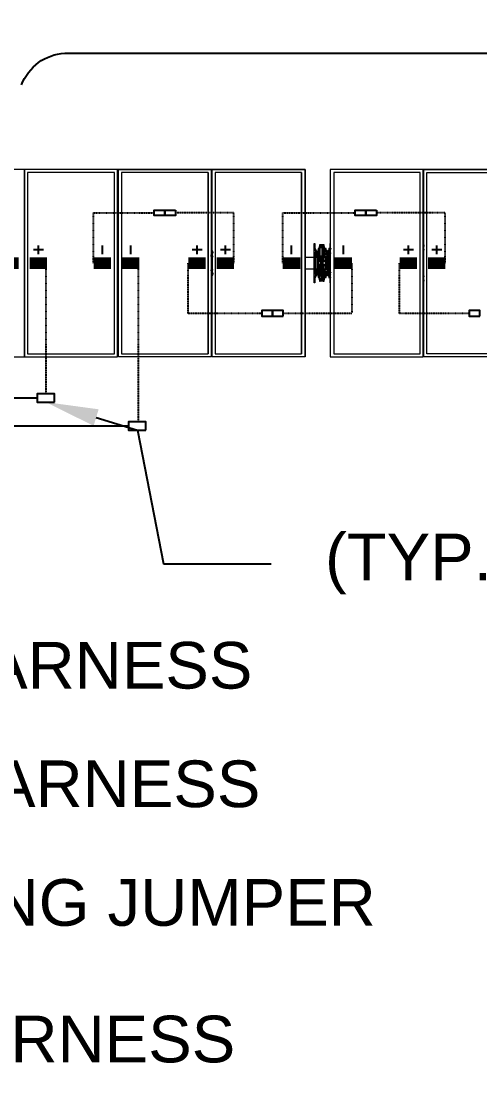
# Model space of a CAD drawing. Header units: feet. Extents: x -9903 to 12307, y -41 to 4121.
# Drawn here: x 5687.5 to 5883.8, y 2237.3 to 2693.3 of the extents above; entities that cross this region are included whole.
import ezdxf
from ezdxf import colors
from ezdxf.entities.mleader import LeaderData, LeaderLine
from ezdxf.lldxf.tags import DXFTag
from ezdxf.math import Vec2, Vec3

# ---------------------------------------------------------------- set-up
doc = ezdxf.new("R2010")
doc.units = ezdxf.units.FT
doc.header["$MEASUREMENT"] = 0
doc.linetypes.add('HIDDEN', pattern=[0.375, 0.25, -0.125])
for name, color, linetype in [('E-DC HARNESS-NEG', 170, 'DC HARNESS CABLE'), ('E-DC HARNESS-POS', 10, 'DC HARNESS CABLE'), ('E-HARN-COMP', 8, 'Continuous'), ('E-TRNK-CABL-NEG', 6, 'HIDDEN'), ('E-TRUNK-CABLE-POS', 6, 'HIDDEN'), ('G-ANNO-TEXT', 1, 'Continuous'), ('Polarity-Text', 7, 'Continuous')]:
    doc.layers.add(name, color=color, linetype=linetype)
doc.styles.add('NEI-A', font='arial.ttf')
doc.styles.get("Standard").update_dxf_attribs({"font": 'arial.ttf'})
tags = doc.linetypes.add('DC HARNESS CABLE', pattern='A,0.5,-0.2,["DH",Standard,S=0.1,R=0,X=-0.1,Y=-0.05],-0.2', length=0.9).pattern_tags.tags
tags[6] = DXFTag(74, 10)

# ---------------------------------------------------------------- blocks, each defined once
blk = doc.blocks.new('A$Ccdbb2b2c')
at = {"lineweight": 5}
for points in [[(4.1298, 0), (4.1298, 0.4133), (5.9848, 0.4133)], [(6.0398, 0.4133), (7.8947, 0.4133)], [(6.2464, 0), (6.2464, 0.4133)], [(6.2531, 0.0067), (6.2531, 0.4067)], [(5.7781, 0.2517), (5.7798, 0.2517)], [(5.7781, 0.25), (5.7798, 0.25)], [(5.7781, 0.2467), (5.7781, 0.2433)], [(5.7798, 0.2467), (5.7781, 0.235)], [(5.9898, 0.225), (5.9914, 0.225), (5.9898, 0.225), (5.9914, 0.225), (5.9898, 0.2283), (5.9881, 0.2283), (5.9848, 0.2383), (5.9848, 0.24), (5.9864, 0.2383), (5.9881, 0.235), (5.9898, 0.2317), (5.9898, 0.23), (5.9881, 0.2283), (5.9864, 0.2283), (5.9848, 0.2283), (5.9848, 0.2267), (5.9864, 0.225), (5.9898, 0.225), (5.9898, 0.2267), (5.9881, 0.2283), (5.9848, 0.2383), (5.9848, 0.24), (5.9848, 0.2417), (5.9848, 0.2433), (5.9848, 0.25), (5.9848, 0.2433), (5.9848, 0.25), (5.9831, 0.25)], [(5.9848, 0.2433), (5.9831, 0.2433), (5.9848, 0.2433), (5.9848, 0.24), (5.9831, 0.24), (5.9848, 0.2383)], [(5.9864, 0.2367), (5.9864, 0.24), (5.9848, 0.24), (5.9848, 0.2383), (5.9831, 0.2383), (5.9881, 0.2283), (5.9848, 0.2283), (5.9848, 0.23), (5.9831, 0.2317)], [(5.9848, 0.24), (5.9831, 0.24), (5.9848, 0.24), (5.9898, 0.23), (5.9898, 0.2283), (5.9881, 0.2283), (5.9898, 0.225), (5.9848, 0.225), (5.9831, 0.2283), (5.9848, 0.2283), (5.9864, 0.225), (5.9864, 0.2233), (5.9848, 0.2233), (5.9848, 0.19), (5.9864, 0.19), (5.9864, 0.1917), (5.9864, 0.1933), (5.9881, 0.1933), (5.9881, 0.195), (5.9864, 0.1933), (5.9848, 0.1933), (5.9864, 0.1933), (5.9881, 0.195), (5.9881, 0.1933), (5.9898, 0.1933), (5.9898, 0.1917), (5.9898, 0.1933), (5.9881, 0.1933), (5.9898, 0.1933), (5.9898, 0.1917), (5.9881, 0.1917), (5.9881, 0.19), (5.9864, 0.1917), (5.9864, 0.1883), (5.9898, 0.1883), (5.9898, 0.1867), (5.9881, 0.185), (5.9898, 0.185), (5.9898, 0.1833), (5.9848, 0.1733), (5.9831, 0.1733)], [(5.9864, 0.2233), (5.9881, 0.2233), (5.9864, 0.2233), (5.9864, 0.2217), (5.9864, 0.2233), (5.9864, 0.2217), (5.9864, 0.2233), (5.9864, 0.225), (5.9848, 0.225), (5.9848, 0.2267), (5.9848, 0.225), (5.9864, 0.225), (5.9848, 0.2283), (5.9881, 0.2283), (5.9898, 0.2283), (5.9898, 0.23), (5.9848, 0.24), (5.9848, 0.2417), (5.9848, 0.2433), (5.9864, 0.2433), (5.9848, 0.2433), (5.9864, 0.2433)], [(5.9848, 0.2433), (5.9848, 0.2433)], [(5.9848, 0.24), (5.9848, 0.24)], [(5.9848, 0.24), (5.9848, 0.24)], [(5.9864, 0.2383), (5.9864, 0.2367), (5.9864, 0.2383), (5.9881, 0.2383)], [(5.9864, 0.235), (5.9931, 0.2317)], [(5.9881, 0.2317), (5.9931, 0.2283), (5.9881, 0.235)], [(6.0014, 0.2367), (5.9998, 0.2367), (5.9998, 0.2117), (5.9998, 0.21), (5.9981, 0.21), (5.9998, 0.21), (5.9981, 0.21), (5.9981, 0.2133), (5.9981, 0.21), (5.9998, 0.21), (5.9914, 0.21)], [(5.9964, 0.2417), (5.9981, 0.2417), (5.9981, 0.2333), (5.9948, 0.2333), (5.9948, 0.24), (5.9931, 0.235), (5.9931, 0.225), (5.9948, 0.225), (5.9964, 0.2233), (5.9948, 0.225), (5.9964, 0.2233), (5.9964, 0.225)], [(5.9931, 0.235), (5.9931, 0.225)], [(5.9948, 0.235), (5.9948, 0.235)], [(5.9964, 0.24), (5.9964, 0.24)], [(5.9981, 0.2467), (5.9998, 0.2467), (5.9981, 0.2467), (5.9998, 0.245), (6.0014, 0.245), (5.9998, 0.245), (6.0014, 0.245), (6.0014, 0.2433), (6.0031, 0.2433), (6.0048, 0.2433), (6.0031, 0.2433), (6.0048, 0.2433), (6.0031, 0.2433)], [(5.9981, 0.2433), (5.9981, 0.245), (5.9981, 0.2467), (5.9998, 0.245), (6.0014, 0.245), (6.0014, 0.2417)], [(6.0048, 0.2417), (6.0031, 0.2417), (6.0031, 0.2433), (6.0048, 0.245), (6.0031, 0.2433), (6.0014, 0.2433), (5.9998, 0.2433), (6.0014, 0.2433), (5.9998, 0.2433), (5.9981, 0.2433), (5.9981, 0.245), (5.9998, 0.2433), (5.9998, 0.2417), (5.9981, 0.2417)], [(5.9998, 0.2117), (5.9981, 0.2117), (5.9981, 0.2133), (5.9981, 0.235), (5.9981, 0.2433), (5.9981, 0.235)], [(5.9998, 0.245), (5.9998, 0.2467), (6.0064, 0.2467), (6.0064, 0.245), (6.0064, 0.2433), (6.0064, 0.2417)], [(5.9998, 0.2467), (5.9998, 0.2467)], [(5.9998, 0.2433), (6.0014, 0.2433), (6.0031, 0.2433), (6.0031, 0.24), (6.0048, 0.24)], [(6.0014, 0.24), (6.0031, 0.24), (6.0031, 0.2217), (6.0014, 0.2217), (6.0014, 0.2417), (5.9998, 0.2417), (5.9998, 0.2217)], [(6.0064, 0.2217), (6.0064, 0.2417), (6.0031, 0.2417), (6.0031, 0.2217), (6.0031, 0.1917), (6.0014, 0.1917), (6.0014, 0.1717), (5.9998, 0.1717), (5.9998, 0.1917)], [(5.9998, 0.235), (6.0014, 0.235)], [(6.0014, 0.245), (6.0031, 0.245)], [(6.0064, 0.2467), (6.0048, 0.245)], [(6.0048, 0.245), (6.0064, 0.245)], [(6.0064, 0.2467), (6.0081, 0.2467)], [(6.0064, 0.245), (6.0064, 0.2467), (6.0081, 0.2467)], [(6.0081, 0.2467), (6.0064, 0.2467), (6.0081, 0.2467), (6.0081, 0.245), (6.0081, 0.2433), (6.0081, 0.235), (6.0081, 0.2433), (6.0064, 0.2433), (6.0064, 0.245)], [(6.0064, 0.2467), (6.0064, 0.2467)], [(6.0064, 0.2117), (6.0064, 0.2367), (6.0081, 0.2367)], [(6.0064, 0.235), (6.0081, 0.235), (6.0081, 0.2133), (6.0064, 0.21), (6.0064, 0.2117), (6.0081, 0.2133), (6.0081, 0.21), (6.0064, 0.21), (6.0081, 0.21), (6.0064, 0.21), (6.0081, 0.21), (6.0064, 0.21), (6.0114, 0.21)], [(6.0131, 0.2217), (6.0131, 0.225), (6.0114, 0.225), (6.0098, 0.2233), (6.0114, 0.225), (6.0114, 0.235), (6.0098, 0.24), (6.0098, 0.2333), (6.0081, 0.2333), (6.0081, 0.2417), (6.0098, 0.2417), (6.0081, 0.2417)], [(6.0131, 0.2283), (6.0114, 0.225), (6.0131, 0.225), (6.0114, 0.225), (6.0114, 0.1883), (6.0098, 0.19), (6.0114, 0.1883), (6.0131, 0.1883), (6.0131, 0.1917), (6.0148, 0.1917), (6.0148, 0.19), (6.0164, 0.1917), (6.0164, 0.19), (6.0148, 0.19), (6.0131, 0.19), (6.0131, 0.1917), (6.0131, 0.1933), (6.0148, 0.1933), (6.0164, 0.1933), (6.0164, 0.1917), (6.0164, 0.19), (6.0164, 0.1883), (6.0131, 0.1883), (6.0148, 0.185), (6.0131, 0.185), (6.0131, 0.1833), (6.0181, 0.1733), (6.0181, 0.175), (6.0198, 0.1733), (6.0214, 0.1733), (6.0198, 0.1733), (6.0181, 0.1733), (6.0181, 0.17), (6.0181, 0.1633), (6.0198, 0.1633), (6.0198, 0.25), (6.0181, 0.25), (6.0181, 0.2433), (6.0181, 0.24), (6.0198, 0.24), (6.0181, 0.2383), (6.0181, 0.24), (6.0131, 0.23), (6.0131, 0.2283), (6.0148, 0.2283), (6.0131, 0.225), (6.0164, 0.225), (6.0181, 0.2283), (6.0198, 0.2283), (6.0181, 0.225), (6.0164, 0.225), (6.0164, 0.2233), (6.0181, 0.2233), (6.0181, 0.19), (6.0164, 0.19)], [(6.0098, 0.235), (6.0098, 0.235)], [(6.0114, 0.235), (6.0114, 0.225), (6.0114, 0.2267)], [(6.0198, 0.2317), (6.0181, 0.23), (6.0181, 0.2283), (6.0148, 0.2283), (6.0181, 0.2383)], [(6.0181, 0.24), (6.0181, 0.24)], [(6.0198, 0.24), (6.0214, 0.24)], [(6.2431, 0.23), (6.2464, 0.2383)], [(6.2447, 0.2517), (6.2464, 0.2517)], [(6.2447, 0.25), (6.2464, 0.25)], [(6.2447, 0.235), (6.2464, 0.2467), (6.2464, 0.2433)], [(6.4514, 0.2517), (6.4531, 0.2517)], [(6.4514, 0.25), (6.4531, 0.25)], [(6.4514, 0.235), (6.4531, 0.2467), (6.4531, 0.2433)], [(6.6581, 0.2517), (6.6597, 0.2517)], [(6.6581, 0.25), (6.6597, 0.25)], [(6.6581, 0.235), (6.6581, 0.2467), (6.6581, 0.2433)], [(5.7781, 0.2283), (5.7798, 0.2283)], [(5.7798, 0.2217), (5.7781, 0.2217)], [(5.7781, 0.22), (5.7798, 0.22)], [(5.7781, 0.2183), (5.7798, 0.2183)], [(5.7798, 0.2167), (5.7781, 0.2167)], [(5.9831, 0.23), (5.9831, 0.23)], [(5.9848, 0.22), (5.9831, 0.22)], [(5.9831, 0.22), (5.9848, 0.22), (5.9831, 0.22)], [(5.9881, 0.2283), (5.9898, 0.2283), (5.9881, 0.2283), (5.9898, 0.225), (5.9864, 0.225), (5.9864, 0.2233), (5.9848, 0.2233), (5.9848, 0.225), (5.9848, 0.2233)], [(5.9848, 0.225), (5.9848, 0.2233), (5.9848, 0.19), (5.9848, 0.1883), (5.9864, 0.1883), (5.9898, 0.1883), (5.9881, 0.185), (5.9898, 0.185), (5.9898, 0.1833)], [(5.9848, 0.22), (5.9864, 0.22)], [(5.9848, 0.22), (5.9864, 0.22)], [(5.9881, 0.2217), (5.9881, 0.2233), (5.9864, 0.2217)], [(5.9864, 0.2233), (5.9864, 0.2233)], [(5.9898, 0.22), (5.9898, 0.2217), (5.9881, 0.2217), (5.9881, 0.2233), (5.9864, 0.2217), (5.9864, 0.22), (5.9881, 0.22), (5.9898, 0.22), (5.9898, 0.2217), (5.9898, 0.2233), (5.9881, 0.2233), (5.9898, 0.2233), (5.9898, 0.2217), (5.9898, 0.22), (5.9881, 0.22), (5.9881, 0.2183), (5.9864, 0.22)], [(5.9864, 0.2233), (5.9864, 0.2233)], [(5.9864, 0.2233), (5.9864, 0.2233)], [(5.9864, 0.22), (5.9864, 0.2217)], [(5.9864, 0.2217), (5.9864, 0.2217)], [(5.9864, 0.2217), (5.9864, 0.22)], [(5.9864, 0.2217), (5.9864, 0.2217)], [(5.9864, 0.2217), (5.9881, 0.2217), (5.9898, 0.2217)], [(5.9864, 0.2217), (5.9864, 0.2217)], [(5.9864, 0.22), (5.9881, 0.2183), (5.9881, 0.22)], [(5.9864, 0.22), (5.9881, 0.22)], [(5.9864, 0.22), (5.9864, 0.22)], [(5.9864, 0.1933), (5.9864, 0.22)], [(5.9864, 0.22), (5.9881, 0.22)], [(5.9864, 0.22), (5.9864, 0.22)], [(5.9864, 0.22), (5.9864, 0.22)], [(5.9881, 0.2233), (5.9881, 0.2233)], [(5.9881, 0.2233), (5.9881, 0.2233)], [(5.9881, 0.2233), (5.9881, 0.2233)], [(5.9881, 0.2233), (5.9881, 0.2233)], [(5.9881, 0.2217), (5.9898, 0.2217)], [(5.9881, 0.2217), (5.9898, 0.2217)], [(5.9881, 0.2217), (5.9898, 0.2217)], [(5.9881, 0.2217), (5.9898, 0.2217)], [(5.9881, 0.2217), (5.9898, 0.2217)], [(5.9881, 0.2217), (5.9898, 0.2217)], [(5.9881, 0.2217), (5.9898, 0.2217), (5.9898, 0.22), (5.9881, 0.22)], [(5.9881, 0.2217), (5.9898, 0.2217)], [(5.9881, 0.2217), (5.9898, 0.2217)], [(5.9881, 0.2217), (5.9898, 0.2217)], [(5.9881, 0.2217), (5.9898, 0.2217)], [(5.9881, 0.2217), (5.9898, 0.2217)], [(5.9881, 0.2217), (5.9898, 0.2217)], [(5.9881, 0.2217), (5.9898, 0.2217)], [(5.9881, 0.2217), (5.9898, 0.2217)], [(5.9881, 0.2217), (5.9898, 0.2217)], [(5.9881, 0.2217), (5.9898, 0.2217)], [(5.9881, 0.2217), (5.9898, 0.2217)], [(5.9881, 0.2217), (5.9898, 0.2217)], [(5.9881, 0.22), (5.9898, 0.22)], [(5.9881, 0.22), (5.9881, 0.22)], [(5.9881, 0.22), (5.9898, 0.22)], [(5.9881, 0.22), (5.9881, 0.22)], [(5.9881, 0.22), (5.9881, 0.22)], [(5.9898, 0.23), (5.9898, 0.2283)], [(5.9948, 0.2267), (5.9948, 0.225), (5.9931, 0.225), (5.9914, 0.2267), (5.9898, 0.2283), (5.9931, 0.2267)], [(5.9898, 0.225), (5.9898, 0.225)], [(5.9898, 0.2217), (5.9898, 0.225)], [(5.9914, 0.1883), (5.9914, 0.225), (5.9898, 0.225), (5.9898, 0.2217)], [(5.9931, 0.1783), (5.9931, 0.1883), (5.9914, 0.1867), (5.9898, 0.185), (5.9914, 0.1883), (5.9898, 0.1883), (5.9914, 0.1883), (5.9914, 0.225)], [(5.9898, 0.2217), (5.9898, 0.225)], [(5.9898, 0.2233), (5.9898, 0.2233)], [(5.9898, 0.2233), (5.9898, 0.2233)], [(5.9898, 0.2233), (5.9898, 0.2233)], [(5.9898, 0.2217), (5.9898, 0.2217)], [(5.9898, 0.2217), (5.9898, 0.2217)], [(5.9898, 0.2217), (5.9898, 0.2217)], [(5.9898, 0.22), (5.9898, 0.22)], [(5.9898, 0.1933), (5.9898, 0.22)], [(5.9898, 0.22), (5.9898, 0.1933)], [(5.9898, 0.22), (5.9898, 0.22)], [(5.9898, 0.22), (5.9898, 0.22)], [(5.9981, 0.22), (5.9914, 0.22)], [(5.9948, 0.2317), (5.9948, 0.2333)], [(5.9948, 0.2217), (5.9948, 0.1917)], [(5.9964, 0.23), (5.9964, 0.2333)], [(5.9964, 0.2233), (5.9981, 0.2233)], [(5.9964, 0.2217), (5.9981, 0.2217)], [(5.9964, 0.2217), (5.9981, 0.2217)], [(5.9981, 0.2333), (5.9998, 0.2333)], [(5.9981, 0.2283), (5.9998, 0.2283)], [(6.0031, 0.2217), (6.0048, 0.2217)], [(6.0098, 0.2317), (6.0098, 0.2333), (6.0081, 0.2333), (6.0081, 0.23)], [(6.0081, 0.2283), (6.0098, 0.2283)], [(6.0081, 0.225), (6.0081, 0.2233), (6.0098, 0.225)], [(6.0081, 0.2233), (6.0098, 0.2233)], [(6.0114, 0.22), (6.0081, 0.22)], [(6.0098, 0.22), (6.0081, 0.2183)], [(6.0098, 0.2217), (6.0114, 0.2217)], [(6.0114, 0.225), (6.0114, 0.225)], [(6.0131, 0.23), (6.0131, 0.2283), (6.0148, 0.2283)], [(6.0131, 0.225), (6.0131, 0.225)], [(6.0131, 0.2233), (6.0131, 0.2217)], [(6.0131, 0.2233), (6.0131, 0.2233)], [(6.0148, 0.2233), (6.0131, 0.2233)], [(6.0148, 0.2217), (6.0131, 0.2217)], [(6.0148, 0.22), (6.0131, 0.22), (6.0131, 0.2217)], [(6.0131, 0.2217), (6.0131, 0.22)], [(6.0131, 0.2217), (6.0131, 0.2217)], [(6.0131, 0.22), (6.0148, 0.22)], [(6.0131, 0.22), (6.0131, 0.22)], [(6.0131, 0.22), (6.0131, 0.1933)], [(6.0164, 0.2217), (6.0164, 0.22), (6.0148, 0.22), (6.0148, 0.2183), (6.0164, 0.22), (6.0164, 0.2217), (6.0148, 0.2233), (6.0148, 0.2217)], [(6.0164, 0.2233), (6.0148, 0.2233)], [(6.0148, 0.2233), (6.0148, 0.2233)], [(6.0148, 0.2217), (6.0164, 0.2217)], [(6.0148, 0.2217), (6.0164, 0.2217)], [(6.0148, 0.2217), (6.0164, 0.2217)], [(6.0148, 0.2217), (6.0164, 0.2217)], [(6.0148, 0.2217), (6.0164, 0.2217)], [(6.0148, 0.22), (6.0148, 0.22)], [(6.0164, 0.2233), (6.0164, 0.2233)], [(6.0164, 0.2217), (6.0164, 0.2233)], [(6.0164, 0.2217), (6.0164, 0.2233)], [(6.0164, 0.2217), (6.0181, 0.2217)], [(6.0164, 0.2217), (6.0164, 0.2217)], [(6.0164, 0.22), (6.0164, 0.22)], [(6.0164, 0.1933), (6.0164, 0.22)], [(6.0181, 0.225), (6.0181, 0.2233)], [(6.0398, 0.22), (6.0181, 0.22)], [(6.0198, 0.23), (6.0198, 0.23)], [(6.0198, 0.2283), (6.0198, 0.2283)], [(6.2431, 0.2283), (6.2447, 0.2283), (6.2464, 0.2333), (6.2447, 0.2283), (6.2464, 0.2283), (6.2447, 0.2283), (6.2464, 0.2333)], [(6.2447, 0.2217), (6.2464, 0.2217), (6.2464, 0.22), (6.2447, 0.2183), (6.2447, 0.22), (6.2431, 0.22), (6.2447, 0.22), (6.2447, 0.2183), (6.2464, 0.22), (6.2464, 0.2217), (6.2447, 0.2217), (6.2464, 0.2217), (6.2447, 0.2217), (6.2464, 0.2217), (6.2447, 0.2217), (6.2464, 0.2217), (6.2447, 0.2217), (6.2464, 0.2217), (6.2464, 0.2233), (6.2447, 0.2233), (6.2464, 0.2233), (6.2464, 0.225), (6.2431, 0.225)], [(6.2481, 0.2233), (6.2464, 0.2233), (6.2464, 0.225), (6.2431, 0.225), (6.2464, 0.225), (6.2464, 0.2233), (6.2481, 0.2233), (6.2464, 0.2233), (6.2464, 0.2217), (6.2447, 0.2217), (6.2464, 0.2217), (6.2447, 0.2217), (6.2464, 0.2217), (6.2447, 0.2217), (6.2464, 0.2217), (6.2447, 0.2217), (6.2464, 0.2217), (6.2447, 0.2217), (6.2447, 0.1917), (6.2464, 0.1917), (6.2464, 0.19), (6.2464, 0.1883), (6.2431, 0.1883), (6.2464, 0.1883), (6.2464, 0.19), (6.2481, 0.19)], [(6.2431, 0.2217), (6.2447, 0.2217), (6.2464, 0.2217), (6.2447, 0.2217), (6.2464, 0.2217), (6.2447, 0.2217), (6.2464, 0.2217), (6.2447, 0.2217), (6.2464, 0.2217), (6.2447, 0.2217), (6.2431, 0.2217), (6.2447, 0.2217), (6.2447, 0.2233), (6.2464, 0.2217), (6.2481, 0.2217)], [(6.2447, 0.19), (6.2464, 0.19), (6.2447, 0.19), (6.2431, 0.19), (6.2447, 0.19), (6.2464, 0.19), (6.2464, 0.1917), (6.2447, 0.1917), (6.2431, 0.1917), (6.2447, 0.1917), (6.2447, 0.19), (6.2464, 0.1917), (6.2464, 0.1933), (6.2447, 0.1933), (6.2431, 0.1933), (6.2447, 0.1933), (6.2447, 0.195), (6.2464, 0.1933), (6.2464, 0.22), (6.2464, 0.2217), (6.2464, 0.2233), (6.2447, 0.2233), (6.2431, 0.2233)], [(6.2431, 0.22), (6.2447, 0.22), (6.2464, 0.22), (6.2464, 0.1933), (6.2447, 0.1933)], [(6.2447, 0.2283), (6.2464, 0.2283)], [(6.2447, 0.2233), (6.2447, 0.2233)], [(6.2464, 0.22), (6.2447, 0.22), (6.2464, 0.22), (6.2464, 0.1933)], [(6.2447, 0.22), (6.2447, 0.22)], [(6.2447, 0.2183), (6.2464, 0.2183)], [(6.2464, 0.2167), (6.2447, 0.2167)], [(6.2464, 0.2233), (6.2464, 0.2233)], [(6.2464, 0.22), (6.2464, 0.22)], [(6.4514, 0.2283), (6.4531, 0.2283)], [(6.4531, 0.2217), (6.4514, 0.2217)], [(6.4514, 0.22), (6.4531, 0.22)], [(6.4514, 0.2183), (6.4531, 0.2183)], [(6.4531, 0.2167), (6.4514, 0.2167)], [(6.6581, 0.2283), (6.6597, 0.2283)], [(6.6581, 0.2217), (6.6597, 0.2217)], [(6.6581, 0.22), (6.6597, 0.22)], [(6.6581, 0.2183), (6.6597, 0.2183)], [(6.6581, 0.2167), (6.6597, 0.2167)], [(5.7781, 0.2083), (5.7798, 0.2083)], [(5.7798, 0.205), (5.7781, 0.205)], [(5.7781, 0.195), (5.7798, 0.195)], [(5.7798, 0.1933), (5.7781, 0.1933)], [(5.7781, 0.1917), (5.7798, 0.1917)], [(5.9848, 0.21), (5.9831, 0.21)], [(5.9848, 0.2083), (5.9831, 0.2083)], [(5.9831, 0.205), (5.9848, 0.205)], [(5.9831, 0.2033), (5.9848, 0.2033)], [(5.9831, 0.1933), (5.9848, 0.1933)], [(5.9848, 0.1933), (5.9831, 0.1933), (5.9848, 0.1933)], [(5.9848, 0.19), (5.9848, 0.1883), (5.9864, 0.1883), (5.9848, 0.1883), (5.9831, 0.185), (5.9848, 0.185), (5.9864, 0.1883), (5.9898, 0.1883), (5.9881, 0.185), (5.9848, 0.175), (5.9848, 0.1733), (5.9848, 0.1717), (5.9848, 0.17), (5.9848, 0.1633), (5.9848, 0.17), (5.9848, 0.1633), (5.9831, 0.1633)], [(5.9864, 0.19), (5.9864, 0.1917), (5.9864, 0.1933), (5.9864, 0.1917), (5.9864, 0.19), (5.9848, 0.19), (5.9848, 0.1867), (5.9848, 0.1883), (5.9864, 0.1883), (5.9848, 0.185), (5.9881, 0.185), (5.9898, 0.185), (5.9898, 0.1833), (5.9848, 0.1733), (5.9848, 0.1717), (5.9848, 0.17), (5.9864, 0.17)], [(5.9848, 0.175), (5.9864, 0.1817), (5.9881, 0.185), (5.9898, 0.185), (5.9914, 0.1883), (5.9898, 0.1883), (5.9898, 0.19), (5.9898, 0.1917)], [(5.9931, 0.1867), (5.9898, 0.1833), (5.9898, 0.185), (5.9848, 0.185), (5.9848, 0.1867), (5.9864, 0.1883), (5.9848, 0.1883)], [(5.9864, 0.1933), (5.9864, 0.1933)], [(5.9864, 0.1933), (5.9864, 0.1917)], [(5.9864, 0.1933), (5.9864, 0.1933)], [(5.9864, 0.1917), (5.9864, 0.1933)], [(5.9864, 0.1933), (5.9864, 0.1917)], [(5.9864, 0.1933), (5.9864, 0.1933)], [(5.9898, 0.1917), (5.9881, 0.1917), (5.9881, 0.19), (5.9864, 0.1917)], [(5.9864, 0.1917), (5.9864, 0.1917)], [(5.9864, 0.1917), (5.9864, 0.1917)], [(5.9864, 0.1917), (5.9864, 0.1917)], [(5.9864, 0.19), (5.9864, 0.19)], [(5.9864, 0.19), (5.9864, 0.19)], [(5.9864, 0.19), (5.9864, 0.19)], [(5.9881, 0.1933), (5.9881, 0.1933)], [(5.9881, 0.1933), (5.9881, 0.1933)], [(5.9881, 0.1933), (5.9881, 0.1933)], [(5.9881, 0.1933), (5.9881, 0.1933)], [(5.9881, 0.1917), (5.9898, 0.1917)], [(5.9881, 0.1917), (5.9898, 0.1917)], [(5.9881, 0.1917), (5.9898, 0.1917)], [(5.9881, 0.1917), (5.9898, 0.1917)], [(5.9881, 0.1917), (5.9898, 0.1917)], [(5.9881, 0.1917), (5.9898, 0.1917)], [(5.9881, 0.1917), (5.9898, 0.1917)], [(5.9881, 0.1917), (5.9898, 0.1917)], [(5.9881, 0.1917), (5.9898, 0.1917)], [(5.9881, 0.1917), (5.9898, 0.1917)], [(5.9881, 0.1917), (5.9898, 0.1917)], [(5.9881, 0.1917), (5.9898, 0.1917)], [(5.9881, 0.1917), (5.9898, 0.1917)], [(5.9881, 0.1917), (5.9898, 0.1917)], [(5.9881, 0.1917), (5.9898, 0.1917)], [(5.9881, 0.19), (5.9898, 0.19)], [(5.9881, 0.19), (5.9881, 0.19)], [(5.9881, 0.19), (5.9898, 0.19)], [(5.9881, 0.19), (5.9881, 0.19)], [(5.9881, 0.19), (5.9881, 0.19)], [(5.9898, 0.1933), (5.9898, 0.1933)], [(5.9898, 0.1933), (5.9898, 0.1933)], [(5.9898, 0.1917), (5.9898, 0.1933)], [(5.9898, 0.1933), (5.9898, 0.1933)], [(5.9898, 0.1917), (5.9898, 0.1917)], [(5.9898, 0.19), (5.9898, 0.1917)], [(5.9898, 0.1883), (5.9898, 0.1917)], [(5.9898, 0.1917), (5.9898, 0.1917)], [(5.9898, 0.19), (5.9898, 0.1917)], [(5.9898, 0.1917), (5.9898, 0.1917)], [(5.9898, 0.1883), (5.9898, 0.1917)], [(5.9898, 0.19), (5.9898, 0.19)], [(5.9898, 0.19), (5.9898, 0.19)], [(5.9898, 0.19), (5.9898, 0.19)], [(5.9914, 0.1883), (5.9898, 0.1883), (5.9914, 0.1883)], [(5.9898, 0.1883), (5.9898, 0.1883)], [(5.9898, 0.1883), (5.9914, 0.1883)], [(5.9898, 0.1883), (5.9898, 0.1883)], [(5.9914, 0.205), (5.9914, 0.2083)], [(5.9914, 0.2033), (5.9998, 0.2033), (5.9981, 0.2033), (5.9981, 0.2), (5.9981, 0.2033), (5.9998, 0.2033), (5.9981, 0.2033), (5.9998, 0.2033), (6.0014, 0.2033), (5.9998, 0.2033), (5.9998, 0.2017), (5.9998, 0.1767), (6.0014, 0.1767)], [(5.9914, 0.1933), (5.9981, 0.1933)], [(5.9914, 0.1883), (5.9914, 0.1883)], [(5.9948, 0.1867), (5.9948, 0.1883), (5.9931, 0.1883), (5.9931, 0.1783), (5.9948, 0.1733), (5.9948, 0.18)], [(5.9964, 0.1883), (5.9964, 0.19), (5.9948, 0.1883), (5.9964, 0.19), (5.9948, 0.1883)], [(5.9964, 0.1917), (5.9981, 0.1917)], [(5.9964, 0.1917), (5.9981, 0.1917)], [(5.9981, 0.19), (5.9964, 0.19)], [(5.9981, 0.21), (5.9998, 0.21)], [(5.9981, 0.2033), (5.9998, 0.2033)], [(5.9981, 0.1783), (5.9981, 0.2), (5.9981, 0.2017), (5.9998, 0.2017)], [(6.0031, 0.1683), (6.0014, 0.1683), (5.9998, 0.1683), (5.9981, 0.1667), (5.9981, 0.1683), (5.9981, 0.17), (5.9998, 0.17), (6.0014, 0.17), (6.0031, 0.17), (6.0014, 0.17), (6.0031, 0.17), (6.0031, 0.1717), (6.0064, 0.1717), (6.0064, 0.1917)], [(6.0064, 0.1717), (6.0064, 0.1683), (6.0064, 0.17), (6.0081, 0.17), (6.0064, 0.17), (6.0048, 0.17), (6.0064, 0.17), (6.0081, 0.17), (6.0081, 0.1683), (6.0081, 0.1667), (6.0064, 0.1667), (6.0081, 0.1667), (6.0064, 0.1667), (6.0064, 0.1683), (6.0048, 0.1683), (6.0031, 0.1683), (6.0014, 0.1683), (5.9998, 0.1683), (6.0014, 0.1683), (6.0014, 0.1717), (6.0031, 0.1717), (6.0031, 0.1917), (6.0031, 0.1717), (6.0048, 0.1717)], [(6.0064, 0.21), (6.0081, 0.21), (6.0098, 0.21)], [(6.0064, 0.2017), (6.0064, 0.2), (6.0081, 0.2), (6.0064, 0.2033), (6.0114, 0.2033)], [(6.0064, 0.2033), (6.0081, 0.2033), (6.0064, 0.2033), (6.0081, 0.2033), (6.0064, 0.2033), (6.0081, 0.2033), (6.0064, 0.2033), (6.0064, 0.1767), (6.0081, 0.1767)], [(6.0064, 0.1783), (6.0081, 0.1783), (6.0081, 0.2), (6.0081, 0.2033), (6.0098, 0.2033), (6.0081, 0.2033)], [(6.0081, 0.195), (6.0098, 0.1933)], [(6.0081, 0.1933), (6.0114, 0.1933)], [(6.0098, 0.1883), (6.0081, 0.19), (6.0081, 0.1883)], [(6.0081, 0.19), (6.0098, 0.19)], [(6.0081, 0.1717), (6.0098, 0.1717), (6.0081, 0.1717), (6.0081, 0.18), (6.0098, 0.18), (6.0098, 0.1733), (6.0114, 0.1783), (6.0114, 0.1883), (6.0114, 0.1783)], [(6.0098, 0.1917), (6.0114, 0.1917)], [(6.0131, 0.2083), (6.0114, 0.2083), (6.0114, 0.205)], [(6.0148, 0.185), (6.0131, 0.185), (6.0114, 0.1883), (6.0131, 0.1883), (6.0114, 0.1883), (6.0114, 0.1867)], [(6.0114, 0.1883), (6.0114, 0.1883)], [(6.0131, 0.1917), (6.0131, 0.1933), (6.0148, 0.1933), (6.0148, 0.195), (6.0164, 0.1933), (6.0164, 0.1917), (6.0148, 0.1917)], [(6.0131, 0.1933), (6.0131, 0.1933)], [(6.0131, 0.1917), (6.0131, 0.1917)], [(6.0131, 0.19), (6.0131, 0.19)], [(6.0131, 0.1883), (6.0131, 0.1883)], [(6.0148, 0.1933), (6.0148, 0.1933)], [(6.0148, 0.1917), (6.0164, 0.1917)], [(6.0148, 0.1917), (6.0164, 0.1917)], [(6.0148, 0.1917), (6.0164, 0.1917)], [(6.0148, 0.1917), (6.0164, 0.1917)], [(6.0148, 0.1917), (6.0164, 0.1917)], [(6.0148, 0.1917), (6.0164, 0.1917)], [(6.0148, 0.19), (6.0148, 0.19)], [(6.0164, 0.1933), (6.0164, 0.1933)], [(6.0164, 0.1917), (6.0164, 0.1917)], [(6.0164, 0.19), (6.0164, 0.19)], [(6.0198, 0.21), (6.0181, 0.21)], [(6.0198, 0.2083), (6.0181, 0.2083)], [(6.0181, 0.205), (6.0198, 0.205)], [(6.0181, 0.2033), (6.0198, 0.2033)], [(6.0181, 0.1933), (6.0398, 0.1933)], [(6.0181, 0.19), (6.0181, 0.1883)], [(6.2447, 0.1917), (6.2464, 0.1917), (6.2447, 0.1917), (6.2464, 0.1917), (6.2447, 0.1917), (6.2464, 0.1917), (6.2447, 0.1917), (6.2464, 0.1917), (6.2447, 0.1917), (6.2464, 0.1917), (6.2464, 0.1933), (6.2447, 0.195), (6.2447, 0.1933), (6.2447, 0.195), (6.2464, 0.1933), (6.2447, 0.1933), (6.2431, 0.1933), (6.2447, 0.1933), (6.2464, 0.1933)], [(6.2431, 0.1917), (6.2447, 0.1917), (6.2464, 0.1917)], [(6.2464, 0.1917), (6.2464, 0.19), (6.2464, 0.1883), (6.2431, 0.1883)], [(6.2447, 0.2083), (6.2464, 0.2083)], [(6.2464, 0.205), (6.2447, 0.205)], [(6.2447, 0.195), (6.2464, 0.195)], [(6.2447, 0.1933), (6.2447, 0.1933)], [(6.2447, 0.1917), (6.2464, 0.1917)], [(6.2447, 0.1917), (6.2464, 0.1917)], [(6.2447, 0.1917), (6.2464, 0.1917)], [(6.2447, 0.1917), (6.2464, 0.1917)], [(6.2447, 0.1917), (6.2447, 0.19), (6.2464, 0.1917)], [(6.2447, 0.1917), (6.2464, 0.1917)], [(6.2447, 0.1917), (6.2464, 0.1917)], [(6.2447, 0.1917), (6.2464, 0.1917)], [(6.2447, 0.1917), (6.2464, 0.1917)], [(6.2447, 0.1917), (6.2464, 0.1917)], [(6.2447, 0.1917), (6.2464, 0.1917)], [(6.2447, 0.1917), (6.2464, 0.1917)], [(6.2447, 0.1917), (6.2464, 0.1917)], [(6.2447, 0.1917), (6.2447, 0.19), (6.2464, 0.1917)], [(6.2447, 0.19), (6.2447, 0.19)], [(6.2464, 0.1933), (6.2464, 0.1917)], [(6.2464, 0.1933), (6.2464, 0.1933)], [(6.2464, 0.19), (6.2464, 0.19)], [(6.4514, 0.2083), (6.4531, 0.2083)], [(6.4531, 0.205), (6.4514, 0.205)], [(6.4514, 0.195), (6.4531, 0.195)], [(6.4531, 0.1933), (6.4514, 0.1933)], [(6.4514, 0.1917), (6.4531, 0.1917)], [(6.6581, 0.2083), (6.6597, 0.2083)], [(6.6581, 0.205), (6.6597, 0.205)], [(6.6581, 0.195), (6.6597, 0.195)], [(6.6581, 0.1933), (6.6597, 0.1933)], [(6.6581, 0.1917), (6.6597, 0.1917)], [(5.7798, 0.185), (5.7781, 0.185)], [(5.7781, 0.1783), (5.7798, 0.1667)], [(5.7781, 0.17), (5.7781, 0.1667)], [(5.7781, 0.1667), (5.7781, 0.1667)], [(5.9831, 0.1833), (5.9848, 0.1833), (5.9848, 0.185), (5.9831, 0.185)], [(5.9931, 0.1817), (5.9864, 0.1767), (5.9864, 0.1733), (5.9848, 0.1733), (5.9848, 0.175), (5.9831, 0.175), (5.9881, 0.185), (5.9848, 0.185), (5.9848, 0.1833), (5.9848, 0.185)], [(5.9831, 0.185), (5.9831, 0.185)], [(5.9848, 0.1833), (5.9831, 0.1817)], [(5.9831, 0.1833), (5.9831, 0.1833)], [(5.9848, 0.17), (5.9848, 0.1733), (5.9831, 0.1733), (5.9848, 0.175)], [(5.9831, 0.17), (5.9848, 0.17), (5.9831, 0.17)], [(5.9898, 0.185), (5.9898, 0.1833), (5.9848, 0.1733), (5.9848, 0.175)], [(5.9848, 0.1733), (5.9848, 0.1733)], [(5.9848, 0.1733), (5.9848, 0.1733)], [(5.9848, 0.1733), (5.9848, 0.1733)], [(5.9848, 0.17), (5.9848, 0.17)], [(5.9881, 0.175), (5.9864, 0.175), (5.9864, 0.1767), (5.9864, 0.175)], [(5.9881, 0.1817), (5.9931, 0.185), (5.9881, 0.1783)], [(5.9898, 0.185), (5.9881, 0.185)], [(5.9964, 0.1717), (5.9981, 0.1717), (5.9981, 0.18), (5.9948, 0.18), (5.9948, 0.1817)], [(5.9948, 0.1783), (5.9948, 0.1783)], [(5.9964, 0.18), (5.9964, 0.1833)], [(5.9964, 0.1733), (5.9964, 0.1733)], [(5.9981, 0.185), (5.9998, 0.185)], [(5.9981, 0.18), (5.9998, 0.18)], [(5.9981, 0.1717), (5.9998, 0.1717), (5.9998, 0.17), (5.9981, 0.1683), (5.9981, 0.17), (5.9981, 0.1783), (5.9981, 0.17)], [(5.9981, 0.1667), (5.9998, 0.1667), (5.9981, 0.1667), (5.9998, 0.1683), (5.9998, 0.1667), (6.0048, 0.1667), (6.0064, 0.1667), (6.0048, 0.1683), (6.0064, 0.1683), (6.0048, 0.1683), (6.0064, 0.1683), (6.0064, 0.1667)], [(5.9998, 0.1783), (6.0014, 0.1783)], [(5.9998, 0.17), (6.0014, 0.17)], [(5.9998, 0.1667), (5.9998, 0.1667)], [(6.0031, 0.1717), (6.0031, 0.1683), (6.0048, 0.1683)], [(6.0031, 0.17), (6.0048, 0.17)], [(6.0031, 0.17), (6.0048, 0.17)], [(6.0064, 0.1667), (6.0064, 0.1667)], [(6.0081, 0.185), (6.0098, 0.185)], [(6.0081, 0.1833), (6.0081, 0.18), (6.0098, 0.18), (6.0098, 0.1817)], [(6.0098, 0.1783), (6.0098, 0.1783)], [(6.0131, 0.1833), (6.0131, 0.185)], [(6.0181, 0.175), (6.0148, 0.185), (6.0181, 0.185), (6.0181, 0.1833), (6.0198, 0.1817)], [(6.0181, 0.17), (6.0198, 0.17), (6.0181, 0.17)], [(6.0198, 0.185), (6.0198, 0.185)], [(6.0198, 0.1833), (6.0198, 0.1833)], [(6.2431, 0.185), (6.2447, 0.185), (6.2464, 0.185)], [(6.2464, 0.175), (6.2431, 0.1833)], [(6.2464, 0.18), (6.2447, 0.185), (6.2464, 0.185)], [(6.2464, 0.185), (6.2447, 0.185)], [(6.2464, 0.17), (6.2464, 0.1667), (6.2447, 0.1783)], [(6.2464, 0.1667), (6.2464, 0.1667)], [(6.4531, 0.185), (6.4514, 0.185)], [(6.4531, 0.17), (6.4531, 0.1667), (6.4514, 0.1783)], [(6.4531, 0.1667), (6.4531, 0.1667)], [(6.6581, 0.185), (6.6597, 0.185)], [(6.6581, 0.17), (6.6581, 0.1667), (6.6581, 0.1783)], [(6.6581, 0.1667), (6.6581, 0.1667)], [(5.7781, 0.1633), (5.7798, 0.1633)], [(5.7781, 0.1617), (5.7798, 0.1617)], [(6.2447, 0.1633), (6.2464, 0.1633)], [(6.2447, 0.1617), (6.2464, 0.1617)], [(6.4514, 0.1633), (6.4531, 0.1633)], [(6.4514, 0.1617), (6.4531, 0.1617)], [(6.6581, 0.1633), (6.6597, 0.1633)], [(6.6581, 0.1617), (6.6597, 0.1617)]]:
    blk.add_lwpolyline(points, dxfattribs=at)
for points in [[(5.7781, 0.4133), (5.5731, 0.4133), (5.5731, 0), (5.7781, 0)], [(5.5798, 0.0067), (5.7714, 0.0067), (5.7714, 0.4067), (5.5798, 0.4067)], [(5.7798, 0), (5.7798, 0.4133), (5.9848, 0.4133), (5.9848, 0)], [(5.7864, 0.0067), (5.7864, 0.4067), (5.9764, 0.4067), (5.9764, 0.0067)], [(6.0398, 0.4133), (6.0398, 0), (6.2447, 0), (6.2447, 0.4133)], [(6.0398, 0), (6.0398, 0.4133)], [(6.2381, 0.4067), (6.2381, 0.0067), (6.0481, 0.0067), (6.0481, 0.4067)], [(6.0481, 0.0067), (6.0481, 0.4067)], [(6.2464, 0.4133), (6.2464, 0), (6.4514, 0), (6.4514, 0.4133)], [(6.2464, 0), (6.2464, 0.4133)], [(6.4447, 0.4067), (6.4447, 0.0067), (6.2531, 0.0067), (6.2531, 0.4067)], [(6.2531, 0.0067), (6.2531, 0.4067)], [(6.6581, 0.4133), (6.6581, 0), (6.4531, 0), (6.4531, 0.4133), (6.6581, 0.4133), (6.8631, 0.4133), (6.8631, 0), (6.6581, 0)], [(6.4597, 0.4067), (6.6514, 0.4067), (6.6514, 0.0067), (6.4597, 0.0067)], [(6.0064, 0.245), (6.0048, 0.245)], [(6.0081, 0.2433), (6.0064, 0.2433), (6.0048, 0.2433), (6.0064, 0.2433)], [(6.0198, 0.2433), (6.0181, 0.2433)], [(6.2464, 0.2283), (6.2447, 0.2283), (6.2431, 0.2283), (6.2431, 0.23), (6.2464, 0.2383), (6.2431, 0.23), (6.2431, 0.2283), (6.2447, 0.2283), (6.2431, 0.2283), (6.2447, 0.2283)], [(5.9848, 0.2283), (5.9831, 0.2283), (5.9848, 0.2283), (5.9848, 0.23)], [(5.9881, 0.19), (5.9864, 0.19), (5.9864, 0.1883), (5.9864, 0.19), (5.9848, 0.19), (5.9848, 0.2233), (5.9864, 0.2233), (5.9864, 0.2217), (5.9864, 0.22), (5.9864, 0.1933), (5.9881, 0.1933), (5.9898, 0.1933), (5.9898, 0.1917), (5.9898, 0.19), (5.9881, 0.19), (5.9864, 0.19), (5.9864, 0.1917), (5.9864, 0.19)], [(5.9881, 0.2233), (5.9864, 0.2217), (5.9881, 0.22), (5.9898, 0.2217)], [(5.9881, 0.1933), (5.9898, 0.1933), (5.9898, 0.22), (5.9898, 0.2217), (5.9898, 0.2233), (5.9881, 0.2233), (5.9864, 0.2233), (5.9864, 0.2217), (5.9864, 0.22), (5.9864, 0.1933)], [(5.9881, 0.2233), (5.9864, 0.2217), (5.9881, 0.22), (5.9898, 0.2217)], [(5.9881, 0.2233), (5.9864, 0.2217), (5.9881, 0.22), (5.9898, 0.2217)], [(5.9864, 0.2217), (5.9881, 0.2217), (5.9881, 0.22), (5.9864, 0.22), (5.9881, 0.2183), (5.9881, 0.22), (5.9898, 0.22), (5.9898, 0.2217), (5.9881, 0.2217), (5.9864, 0.2217), (5.9864, 0.22)], [(5.9898, 0.2217), (5.9881, 0.2217)], [(5.9898, 0.225), (5.9914, 0.225)], [(5.9948, 0.23), (5.9948, 0.225), (5.9964, 0.225), (5.9964, 0.2233), (5.9981, 0.2283), (5.9964, 0.2283)], [(5.9964, 0.2217), (5.9981, 0.2217)], [(5.9964, 0.2217), (5.9981, 0.2217)], [(6.0014, 0.2217), (6.0014, 0.1917), (5.9998, 0.1917), (5.9998, 0.2217)], [(6.0031, 0.1917), (6.0031, 0.2217), (6.0064, 0.2217), (6.0064, 0.1917)], [(6.0114, 0.225), (6.0098, 0.225), (6.0098, 0.2233), (6.0081, 0.2233), (6.0081, 0.2283), (6.0098, 0.2283), (6.0098, 0.23)], [(6.0114, 0.2217), (6.0081, 0.2217), (6.0098, 0.2217)], [(6.0081, 0.2217), (6.0098, 0.2217)], [(6.0148, 0.2233), (6.0131, 0.2217), (6.0148, 0.22), (6.0164, 0.2217)], [(6.0164, 0.2217), (6.0148, 0.2217)], [(6.0164, 0.2217), (6.0148, 0.2217)], [(6.2464, 0.22), (6.2464, 0.2217), (6.2447, 0.2233), (6.2431, 0.2217)], [(6.2464, 0.22), (6.2464, 0.2217), (6.2447, 0.2233), (6.2431, 0.2217)], [(6.2464, 0.2217), (6.2464, 0.2233), (6.2431, 0.2217), (6.2447, 0.22)], [(6.2447, 0.22), (6.2464, 0.22), (6.2447, 0.2183), (6.2447, 0.22), (6.2431, 0.22)], [(6.2447, 0.2217), (6.2464, 0.2217), (6.2447, 0.2233)], [(6.2447, 0.2217), (6.2464, 0.2217), (6.2447, 0.2233)], [(5.9864, 0.21), (5.9848, 0.21)], [(5.9864, 0.2083), (5.9848, 0.2083)], [(5.9864, 0.205), (5.9848, 0.205)], [(5.9864, 0.2033), (5.9848, 0.2033)], [(5.9881, 0.1933), (5.9864, 0.1917), (5.9881, 0.19), (5.9898, 0.1917)], [(5.9881, 0.1917), (5.9898, 0.1917), (5.9898, 0.1933), (5.9864, 0.1933), (5.9881, 0.1933), (5.9898, 0.1933), (5.9898, 0.1917), (5.9881, 0.1917), (5.9864, 0.1917)], [(5.9881, 0.1933), (5.9864, 0.1917), (5.9881, 0.19), (5.9898, 0.1917)], [(5.9881, 0.1933), (5.9864, 0.1917), (5.9881, 0.19), (5.9898, 0.1917)], [(5.9898, 0.1917), (5.9881, 0.1917)], [(5.9898, 0.1917), (5.9881, 0.1917)], [(5.9898, 0.1917), (5.9881, 0.1917)], [(5.9898, 0.1917), (5.9881, 0.1917)], [(5.9948, 0.1883), (5.9964, 0.1883), (5.9964, 0.19), (5.9981, 0.185), (5.9964, 0.185), (5.9948, 0.1833)], [(5.9981, 0.1917), (5.9964, 0.1917)], [(5.9981, 0.1917), (5.9964, 0.1917)], [(6.0014, 0.21), (5.9998, 0.21)], [(6.0114, 0.1917), (6.0081, 0.1917), (6.0098, 0.1917)], [(6.0098, 0.1917), (6.0081, 0.1917)], [(6.0098, 0.1833), (6.0114, 0.1883), (6.0098, 0.1883), (6.0098, 0.19), (6.0081, 0.19), (6.0081, 0.185), (6.0098, 0.185)], [(6.0148, 0.1933), (6.0131, 0.1917), (6.0148, 0.19), (6.0164, 0.1917)], [(6.0164, 0.1917), (6.0148, 0.1917)], [(6.0198, 0.185), (6.0181, 0.185), (6.0164, 0.1883), (6.0181, 0.1883)], [(6.2464, 0.19), (6.2464, 0.1917), (6.2447, 0.1933), (6.2431, 0.1917)], [(6.2464, 0.19), (6.2464, 0.1917), (6.2447, 0.1933), (6.2431, 0.1917)], [(6.2464, 0.1917), (6.2464, 0.1933), (6.2431, 0.1917), (6.2447, 0.19)], [(6.2464, 0.1917), (6.2447, 0.1917)], [(6.2464, 0.1917), (6.2447, 0.1917)], [(6.0014, 0.17), (5.9998, 0.17)], [(6.0048, 0.17), (6.0031, 0.17)], [(6.0081, 0.17), (6.0081, 0.1783)], [(6.2431, 0.185), (6.2447, 0.185), (6.2431, 0.185), (6.2431, 0.1833), (6.2464, 0.175), (6.2431, 0.1833), (6.2431, 0.185), (6.2447, 0.185)], [(6.2464, 0.18), (6.2447, 0.185), (6.2464, 0.185), (6.2447, 0.185)]]:
    blk.add_lwpolyline(points, close=True, dxfattribs=at)

msp = doc.modelspace()

# ---------------------------------------------------------------- linework, layer by layer
at = {"layer": 'E-DC HARNESS-NEG', "ltscale": 0.5}
msp.add_lwpolyline([(5093.62, 2519.96), (5733.29, 2519.96)], dxfattribs=at)
at = {"layer": 'E-DC HARNESS-POS', "ltscale": 0.5}
msp.add_lwpolyline([(5092.74, 2531.96), (5694.28, 2531.96)], dxfattribs=at)
at = {"layer": 'E-HARN-COMP'}
for points in [[(5748.94, 2612.43), (5748.94, 2610.1), (5744.38, 2610.1), (5744.38, 2612.43)], [(5753.51, 2612.43), (5753.51, 2610.1), (5748.94, 2610.1), (5748.94, 2612.43)], [(5835.1, 2612.43), (5835.1, 2610.1), (5830.54, 2610.1), (5830.54, 2612.43)], [(5839.66, 2612.43), (5839.66, 2610.1), (5835.1, 2610.1), (5835.1, 2612.43)], [(5795.1, 2567.03), (5795.1, 2569.36), (5790.54, 2569.36), (5790.54, 2567.03)], [(5799.67, 2567.03), (5799.67, 2569.36), (5795.1, 2569.36), (5795.1, 2567.03)], [(5883.83, 2567.03), (5883.83, 2569.36), (5879.26, 2569.36), (5879.26, 2567.03)], [(5701.78, 2530.15), (5701.78, 2533.77), (5694.32, 2533.77), (5694.32, 2530.15)], [(5740.88, 2518.15), (5740.88, 2521.77), (5733.43, 2521.77), (5733.43, 2518.15)]]:
    msp.add_lwpolyline(points, close=True, dxfattribs=at)
at = {"layer": 'E-HARN-COMP', "const_width": 5}
for points in [[(5678.91, 2589.73), (5686.37, 2589.73)], [(5698.51, 2589.73), (5691.05, 2589.73)], [(5718.52, 2589.73), (5725.98, 2589.73)], [(5738.11, 2589.73), (5730.66, 2589.73)], [(5758.99, 2589.73), (5766.44, 2589.73)], [(5778.58, 2589.73), (5771.13, 2589.73)], [(5799.5, 2589.73), (5806.96, 2589.73)], [(5829.1, 2589.73), (5821.65, 2589.73)], [(5849.51, 2589.73), (5856.96, 2589.73)], [(5869.1, 2589.73), (5861.65, 2589.73)]]:
    msp.add_lwpolyline(points, dxfattribs=at)
at = {"layer": 'E-TRNK-CABL-NEG', "ltscale": 0.1}
for points in [[(5718.46, 2589.73), (5718.46, 2611.26), (5744.38, 2611.26)], [(5799.5, 2589.73), (5799.5, 2611.26), (5830.54, 2611.26)], [(5737.59, 2589.73), (5737.59, 2521.77)], [(5829.1, 2589.73), (5829.1, 2568.19), (5799.67, 2568.19)]]:
    msp.add_lwpolyline(points, dxfattribs=at)
at = {"layer": 'E-TRUNK-CABLE-POS', "ltscale": 0.1}
for points in [[(5778.58, 2589.73), (5778.58, 2611.26), (5753.36, 2611.26)], [(5869.1, 2589.73), (5869.1, 2611.26), (5839.52, 2611.26)], [(5698.05, 2589.73), (5698.05, 2533.77)], [(5790.69, 2568.19), (5758.99, 2568.19), (5758.99, 2589.73)], [(5879.41, 2568.19), (5849.51, 2568.19), (5849.51, 2589.73)]]:
    msp.add_lwpolyline(points, dxfattribs=at)
at = {"layer": 'G-ANNO-TEXT', "flags": 128}
msp.add_lwpolyline([(5687.65, 2666.02, -0.298343), (5706.15, 2679.66), (6111.49, 2679.66, 0.298343), (6129.99, 2693.31, 0.298343), (6148.5, 2679.66), (6775.43, 2679.66, -0.298343), (6793.93, 2666.02)], format="xyb", dxfattribs=at)
at = {"layer": 'Polarity-Text'}
for p, q in [((5697.02, 2595.38), (5692.75, 2595.38)), ((5694.74, 2597.19), (5694.74, 2593.57)), ((5722.17, 2597.19), (5722.17, 2593.57)), ((5734.31, 2597.19), (5734.31, 2593.57)), ((5764.95, 2595.38), (5760.68, 2595.38)), ((5762.68, 2597.19), (5762.68, 2593.57)), ((5777.1, 2595.38), (5772.82, 2595.38)), ((5774.82, 2597.19), (5774.82, 2593.57)), ((5803.15, 2597.19), (5803.15, 2593.57)), ((5825.3, 2597.19), (5825.3, 2593.57)), ((5855.47, 2595.38), (5851.2, 2595.38)), ((5853.2, 2597.19), (5853.2, 2593.57)), ((5867.62, 2595.38), (5863.34, 2595.38)), ((5865.34, 2597.19), (5865.34, 2593.57))]:
    msp.add_line(p, q, dxfattribs=at)

# ---------------------------------------------------------------- block references
at = {"xscale": -194.318304, "yscale": 194.318304, "zscale": 194.318304}
msp.add_blockref('A$Ccdbb2b2c', (6982.71, 2549.57), dxfattribs=at)

# ---------------------------------------------------------------- next in the draw order: leaders
at = {"layer": 'G-ANNO-TEXT'}
ml = msp.add_multileader_mtext('Standard', dxfattribs=at)
ml.set_content('(+) SHORT BLA HARNESS', color=256, style='NEI-A')
ml.set_leader_properties()
ml.build(insert=Vec2(0, 0))
ml.multileader.update_dxf_attribs({"dogleg_length": 0.36, "arrow_head_size": 22.51})
ctx = ml.context
ctx.base_point, ctx.char_height, ctx.arrow_head_size, ctx.landing_gap_size, ctx.plane_origin = Vec3(5412.25, 2254.36, -22.9), 20, 22.51, 23.05, Vec3(12648.14, -2985.44, -22.9)
notes = []
notes.append((ctx, [(0, (1, 1, 0), (5366.15, 2254.36, -22.9), (1, 0), 46.1, [(1, [(5090.65, 2526.29, -22.9)], 0, [])])]))
ctx.mtext.insert, ctx.mtext.width, ctx.mtext.flow_direction = Vec3(5435.3, 2267.3, -22.9), 358.4106, 5
ctx.mtext.has_bg_fill, ctx.mtext.bg_color, ctx.mtext.bg_scale_factor, ctx.mtext.bg_transparency, ctx.mtext.use_window_bg_color = 1, -1073741824, 1.5, 0, 1
for ctx, leaders in notes:
    for number, flags, end, landing, length, lines in leaders:
        leader = LeaderData()
        leader.index, (leader.has_last_leader_line, leader.has_dogleg_vector, leader.attachment_direction) = number, flags
        leader.last_leader_point, leader.dogleg_vector, leader.dogleg_length = Vec3(end), Vec3(landing), length
        for number, points, colour, breaks in lines:
            line = LeaderLine()
            line.index, line.vertices, line.color, line.breaks = number, Vec3.list(points), colors.encode_raw_color(colour), breaks
            leader.lines.append(line)
        ctx.leaders.append(leader)

# ---------------------------------------------------------------- next in the draw order: leaders
ml = msp.add_multileader_mtext('Standard', dxfattribs=at)
ml.set_content('(TYP.) BLA HARNESS CONNECTORS', color=256, style='NEI-A')
ml.set_leader_properties()
ml.build(insert=Vec2(0, 0))
ml.multileader.update_dxf_attribs({"dogleg_length": 0.36, "arrow_head_size": 22.51})
ctx = ml.context
ctx.base_point, ctx.char_height, ctx.arrow_head_size, ctx.landing_gap_size, ctx.plane_origin = Vec3(5794.56, 2460.88), 20, 22.51, 23.05, Vec3(12173.06, -3391.33)
notes = []
notes.append((ctx, [(0, (1, 1, 0), (5748.46, 2460.88), (1, 0), 46.1, [(0, [(5698.05, 2530.15), (5737.28, 2518.11)], 0, [])])]))
ctx.mtext.insert, ctx.mtext.width, ctx.mtext.flow_direction = Vec3(5817.61, 2473.82), 489.3132, 5
ctx.mtext.has_bg_fill, ctx.mtext.bg_color, ctx.mtext.bg_scale_factor, ctx.mtext.bg_transparency, ctx.mtext.use_window_bg_color = 1, -1073741824, 1.5, 0, 1
for ctx, leaders in notes:
    for number, flags, end, landing, length, lines in leaders:
        leader = LeaderData()
        leader.index, (leader.has_last_leader_line, leader.has_dogleg_vector, leader.attachment_direction) = number, flags
        leader.last_leader_point, leader.dogleg_vector, leader.dogleg_length = Vec3(end), Vec3(landing), length
        for number, points, colour, breaks in lines:
            line = LeaderLine()
            line.index, line.vertices, line.color, line.breaks = number, Vec3.list(points), colors.encode_raw_color(colour), breaks
            leader.lines.append(line)
        ctx.leaders.append(leader)

# ---------------------------------------------------------------- next in the draw order: leaders
ml = msp.add_multileader_mtext('Standard', dxfattribs=at)
ml.set_content('(+) BLA HARNESS', color=256, style='NEI-A')
ml.set_leader_properties()
ml.build(insert=Vec2(0, 0))
ml.multileader.update_dxf_attribs({"dogleg_length": 0.36, "arrow_head_size": 22.51})
ctx = ml.context
ctx.base_point, ctx.char_height, ctx.arrow_head_size, ctx.landing_gap_size, ctx.plane_origin = Vec3(5528.54, 2363.7), 20, 22.51, 23.05, Vec3(12951.01, -2979.44)
notes = []
notes.append((ctx, [(0, (1, 1, 0), (5482.44, 2363.7), (1, 0), 46.1, [(1, [(5392.21, 2532.29)], 0, [])])]))
ctx.mtext.insert, ctx.mtext.width, ctx.mtext.flow_direction = Vec3(5551.59, 2376.64), 249.6053, 5
ctx.mtext.has_bg_fill, ctx.mtext.bg_color, ctx.mtext.bg_scale_factor, ctx.mtext.bg_transparency, ctx.mtext.use_window_bg_color = 1, -1073741824, 1.5, 0, 1
for ctx, leaders in notes:
    for number, flags, end, landing, length, lines in leaders:
        leader = LeaderData()
        leader.index, (leader.has_last_leader_line, leader.has_dogleg_vector, leader.attachment_direction) = number, flags
        leader.last_leader_point, leader.dogleg_vector, leader.dogleg_length = Vec3(end), Vec3(landing), length
        for number, points, colour, breaks in lines:
            line = LeaderLine()
            line.index, line.vertices, line.color, line.breaks = number, Vec3.list(points), colors.encode_raw_color(colour), breaks
            leader.lines.append(line)
        ctx.leaders.append(leader)

# ---------------------------------------------------------------- next in the draw order: leaders
ml = msp.add_multileader_mtext('Standard', dxfattribs=at)
ml.set_content('(-) BLA HARNESS', color=256, style='NEI-A')
ml.set_leader_properties()
ml.build(insert=Vec2(0, 0))
ml.multileader.update_dxf_attribs({"dogleg_length": 0.36, "arrow_head_size": 22.51})
ctx = ml.context
ctx.base_point, ctx.char_height, ctx.arrow_head_size, ctx.landing_gap_size, ctx.plane_origin = Vec3(5532.14, 2414.49), 20, 22.51, 23.05, Vec3(12972.26, -2991.77)
notes = []
notes.append((ctx, [(0, (1, 1, 0), (5486.04, 2414.49), (1, 0), 46.1, [(1, [(5424.62, 2519.96)], 0, [])])]))
ctx.mtext.insert, ctx.mtext.width, ctx.mtext.flow_direction = Vec3(5555.18, 2427.43), 235.6154, 5
ctx.mtext.has_bg_fill, ctx.mtext.bg_color, ctx.mtext.bg_scale_factor, ctx.mtext.bg_transparency, ctx.mtext.use_window_bg_color = 1, -1073741824, 1.5, 0, 1
for ctx, leaders in notes:
    for number, flags, end, landing, length, lines in leaders:
        leader = LeaderData()
        leader.index, (leader.has_last_leader_line, leader.has_dogleg_vector, leader.attachment_direction) = number, flags
        leader.last_leader_point, leader.dogleg_vector, leader.dogleg_length = Vec3(end), Vec3(landing), length
        for number, points, colour, breaks in lines:
            line = LeaderLine()
            line.index, line.vertices, line.color, line.breaks = number, Vec3.list(points), colors.encode_raw_color(colour), breaks
            leader.lines.append(line)
        ctx.leaders.append(leader)

# ---------------------------------------------------------------- next in the draw order: leaders
ml = msp.add_multileader_mtext('Standard', dxfattribs=at)
ml.set_content('MOTOR GAP STRING JUMPER', color=256, style='NEI-A')
ml.set_leader_properties()
ml.build(insert=Vec2(0, 0))
ml.multileader.update_dxf_attribs({"dogleg_length": 0.36, "arrow_head_size": 22.51})
ctx = ml.context
ctx.base_point, ctx.char_height, ctx.arrow_head_size, ctx.landing_gap_size, ctx.plane_origin = Vec3(5409.63, 2315.64, -22.9), 20, 22.51, 23.05, Vec3(12736.78, -2992.56, -22.9)
notes = []
notes.append((ctx, [(0, (1, 1, 0), (5363.53, 2315.64, -22.9), (1, 0), 46.1, [(0, [(5092.28, 2609.21, -22.9)], 0, [])])]))
ctx.mtext.insert, ctx.mtext.width, ctx.mtext.flow_direction = Vec3(5432.68, 2325.81, -22.9), 406.5438, 5
ctx.mtext.has_bg_fill, ctx.mtext.bg_color, ctx.mtext.bg_scale_factor, ctx.mtext.bg_transparency, ctx.mtext.use_window_bg_color = 1, -1073741824, 1.5, 0, 1
for ctx, leaders in notes:
    for number, flags, end, landing, length, lines in leaders:
        leader = LeaderData()
        leader.index, (leader.has_last_leader_line, leader.has_dogleg_vector, leader.attachment_direction) = number, flags
        leader.last_leader_point, leader.dogleg_vector, leader.dogleg_length = Vec3(end), Vec3(landing), length
        for number, points, colour, breaks in lines:
            line = LeaderLine()
            line.index, line.vertices, line.color, line.breaks = number, Vec3.list(points), colors.encode_raw_color(colour), breaks
            leader.lines.append(line)
        ctx.leaders.append(leader)

doc.saveas('drawing.dxf')
